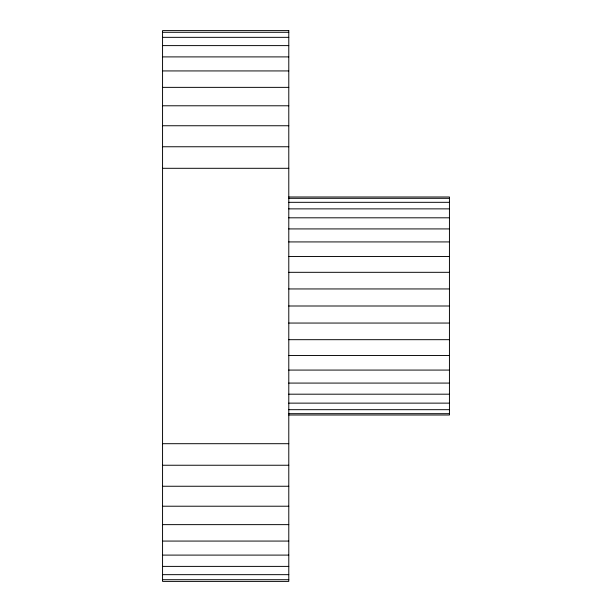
<?xml version="1.0" encoding="UTF-8"?>
<svg xmlns="http://www.w3.org/2000/svg" width="612" height="612" viewBox="0 0 612 612"><rect width="100%" height="100%" fill="white"/><g stroke="black" fill="none" stroke-linecap="round" stroke-linejoin="round"><path stroke-width="0.92" d="M162.562 32.298L288.788 32.298M162.562 37.34L288.788 37.34M162.562 45.609L288.788 45.609M162.562 56.901L288.788 56.901M162.562 70.931L288.788 70.931M162.562 87.363L288.788 87.363M162.562 105.784L288.788 105.784M162.562 125.751L288.788 125.751M162.562 146.758L288.788 146.758M162.562 168.3L288.788 168.3M288.788 196.988L449.438 196.988L449.438 415.012L288.788 415.012M288.788 198.326L449.438 198.326M288.788 202.32L449.438 202.32M288.788 208.868L449.438 208.868M288.788 217.811L449.438 217.811M288.788 228.919L449.438 228.919M288.788 241.924L449.438 241.924M288.788 256.512L449.438 256.512M288.788 272.317L449.438 272.317M288.788 288.948L449.438 288.948M288.788 306L449.438 306M288.788 323.052L449.438 323.052M288.788 339.683L449.438 339.683M288.788 355.488L449.438 355.488M288.788 370.076L449.438 370.076M288.788 383.081L449.438 383.081M288.788 394.189L449.438 394.189M288.788 403.132L449.438 403.132M288.788 409.68L449.438 409.68M288.788 413.674L449.438 413.674M162.562 443.7L288.788 443.7M162.562 465.242L288.788 465.242M162.562 486.249L288.788 486.249M162.562 506.216L288.788 506.216M162.562 524.637L288.788 524.637M162.562 541.069L288.788 541.069M162.562 555.099L288.788 555.099M162.562 566.391L288.788 566.391M162.562 574.66L288.788 574.66M162.562 579.702L288.788 579.702M288.788 30.6L162.562 30.6L162.562 581.4L288.788 581.4L288.788 30.6"/></g></svg>
